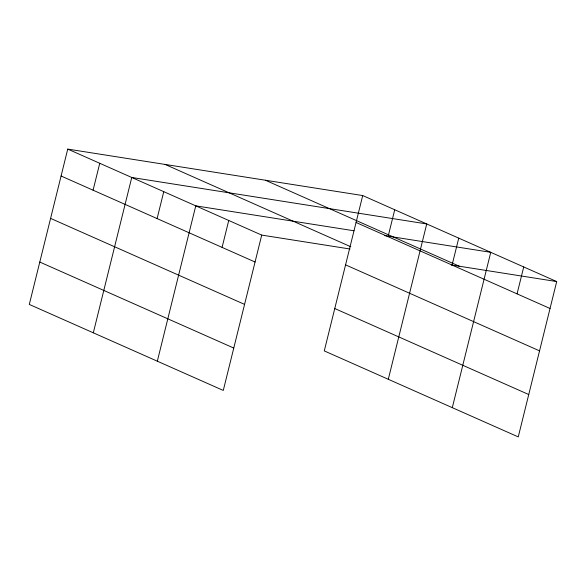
<?xml version="1.0" encoding="UTF-8"?>
<svg xmlns="http://www.w3.org/2000/svg" width="586" height="586" viewBox="0 0 586 586"><rect width="100%" height="100%" fill="white"/><g stroke="black" fill="none" stroke-linecap="round" stroke-linejoin="round"><path stroke-width="0.88" d="M67.742 149.093L29.3 304.434L223.281 390.437L261.722 235.096L67.742 149.093L362.719 195.563L556.7 281.566L518.258 436.907L324.278 350.904L362.719 195.563M93.086 190.201L99.752 163.282M93.313 332.811L131.755 177.47L426.733 223.947L388.291 379.288M157.099 218.578L163.765 191.659M157.326 361.196L195.768 205.854L354.003 230.781M222.087 247.395L228.745 220.475M388.064 236.678L394.722 209.751M452.077 265.055L458.743 238.136M452.304 407.666L490.746 252.324L384.453 235.579M517.064 293.864L523.723 266.945M261.722 235.096L350.054 249.013M451.301 264.96L556.7 281.566M265.377 180.224L459.358 266.234M356.054 222.482L550.042 308.485M165.084 164.424L350.824 246.772M345.572 264.865L539.552 350.868M61.083 176.012L255.064 262.015M334.76 308.529L528.748 394.532M50.594 218.388L244.574 304.39M39.789 262.052L233.77 348.055"/></g></svg>
